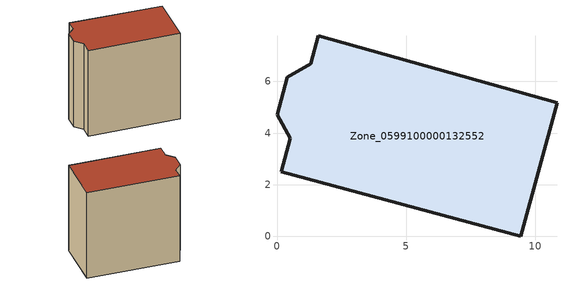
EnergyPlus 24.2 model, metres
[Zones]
Zone_0599100000132552
 floor ground (C_G): 10.84,5.17 9.43,0 0.17,2.5 0.52,3.8 0,4.71 0.39,6.16 1.3,6.68 1.6,7.78 z0
 wall outside (C_F): 1.3,6.68 0.39,6.16 0,4.71 0.52,3.8 0.17,2.5 9.43,0 10.84,5.17 1.6,7.78 1.3,6.68 z0:9.86
 roof outside (C_R): 10.84,5.17 1.6,7.78 1.3,6.68 0.39,6.16 0,4.71 0.52,3.8 0.17,2.5 9.43,0 z9.86
[BUILDING]
Pand.0599100000132552: North Axis=0; Terrain=City; Loads Convergence Tolerance Value=0.04; Temperature Convergence Tolerance Value=0.4; Solar Distribution=FullExterior; Maximum Number of Warmup Days=25; Minimum Number of Warmup Days=1
[Site:Location]
Rotterdam.The.Hague.AP_ZH_NLD Design_Conditions: Latitude=51.96; Longitude=4.45; Time Zone=1; Elevation=-4.5
[SITE:GROUNDTEMPERATURE:BUILDINGSURFACE]
18, 18, 18, 18, 18, 18, 18, 18, 18, 18, 18, 18
[MATERIAL] Thermal Absorptance=0.9; Solar Absorptance=0.7; Visible Absorptance=0.7
Name | Roughness | Thickness | Conductivity | Density | Specific Heat
G.TI.1946 | MediumSmooth | 0.15 | 1 | 540 | 1210
F.TI.1946 | Rough | 0.3 | 0.857143 | 1920 | 840
R.TI.1946 | MediumRough | 0.2 | 0.1 | 1500 | 1000
[CONSTRUCTION]
C_G: G.TI.1946
C_F: F.TI.1946
C_R: R.TI.1946
[ZONE]
Zone_0599100000132552: Type=1; Multiplier=1; Ceiling Height=Autocalculate; Volume=Autocalculate; Floor Area=autocalculate; Part of Total Floor Area=Yes
[ZONEINFILTRATION:DESIGNFLOWRATE]
Infil_Zone_0599100000132552: Zone or ZoneList or Space or SpaceList=Zone_0599100000132552; Schedule=AlwaysOn; Design Flow Rate Calculation Method=Flow/Area; Flow Rate per Floor Area=0.003; Constant Term Coefficient=1; Temperature Term Coefficient=0; Velocity Term Coefficient=0; Velocity Squared Term Coefficient=0
[HVACTEMPLATE:ZONE:IDEALLOADSAIRSYSTEM]
Zone_0599100000132552: Maximum Heating Supply Air Temperature=50; Minimum Cooling Supply Air Temperature=13; Maximum Heating Supply Air Humidity Ratio=0.0156; Minimum Cooling Supply Air Humidity Ratio=0.0077; Heating Limit=NoLimit; Cooling Limit=NoLimit; Dehumidification Control Type=ConstantSensibleHeatRatio; Cooling Sensible Heat Ratio=0.7; Dehumidification Setpoint=60; Humidification Control Type=None; Humidification Setpoint=30; Outdoor Air Method=None; Outdoor Air Flow Rate per Person=0.00944; Outdoor Air Flow Rate per Zone Floor Area=0; Outdoor Air Flow Rate per Zone=0; Demand Controlled Ventilation Type=None; Outdoor Air Economizer Type=NoEconomizer; Heat Recovery Type=None; Sensible Heat Recovery Effectiveness=0.7; Latent Heat Recovery Effectiveness=0.65
[ZONECONTROL:THERMOSTAT]
ThermostatControl_Zone_0599100000132552: Zone or ZoneList=Zone_0599100000132552; Control Type Schedule=DualSetpointControlType; Control 1=Thermostat_Zone_0599100000132552; Temperature Difference Between Cutout And Setpoint=0
[THERMOSTATSETPOINT:DUALSETPOINT]
Thermostat_Zone_0599100000132552: Heating Setpoint Temperature Schedule=HeatingSetpoint_Zone_0599100000132552; Cooling Setpoint Temperature Schedule=CoolingSetpoint_Zone_0599100000132552
[SCHEDULE:COMPACT]
HeatingSetpoint_Zone_0599100000132552: Through: 12/31, For: AllDays, Until: 24:00, 21
CoolingSetpoint_Zone_0599100000132552: Through: 12/31, For: AllDays, Until: 24:00, 24
DualSetpointControlType: Through: 12/31, For: AllDays, Until: 24:00, 4
AlwaysOn: Through: 12/31, For: AllDays, Until: 24:00, 1
